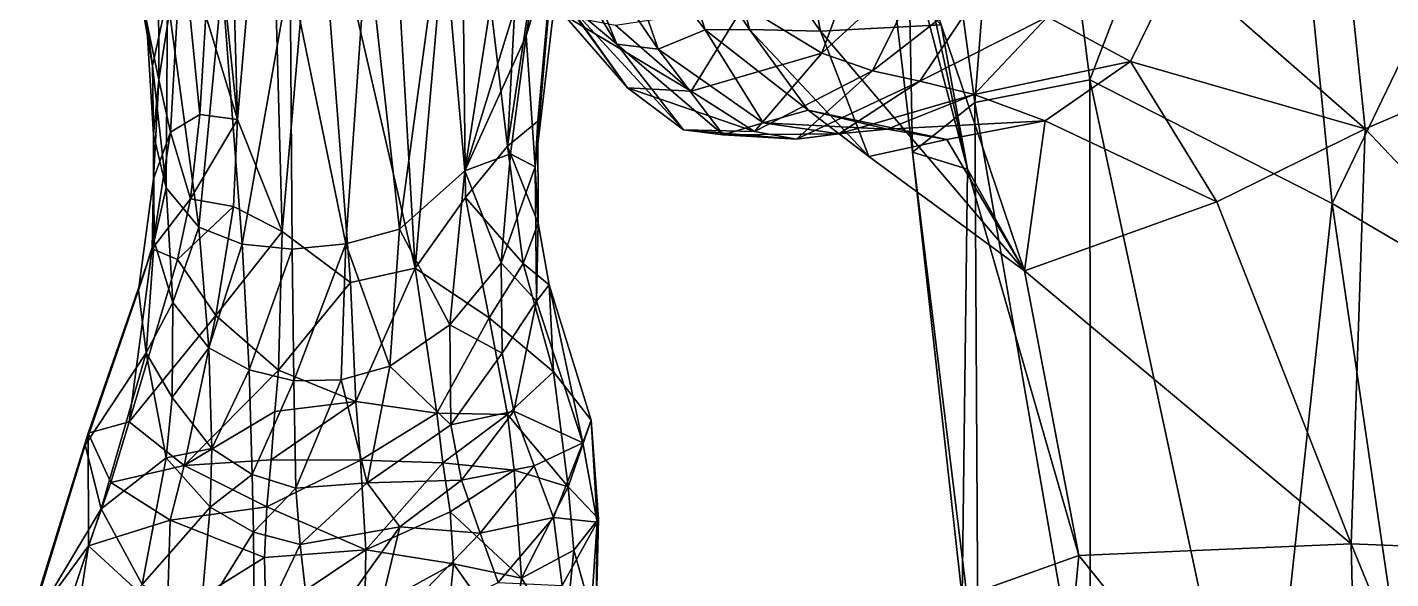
# Model space of a CAD drawing. Extents: x -1.1 to 1.1, y -4.3 to 7.3.
# Drawn here: x -0.6577 to -0.3117, y -1.8422 to -1.7024 of the extents above; entities that cross this region are included whole.
import ezdxf

# ---------------------------------------------------------------- set-up
doc = ezdxf.new("R2010")
doc.units = 0
doc.layers.add('T_REX$LWO', color=1, linetype='CONTINUOUS')

msp = doc.modelspace()

# ---------------------------------------------------------------- linework, layer by layer
at = {"layer": 'T_REX$LWO'}
for points in [[(-0.40575, -1.57683, 3.48463), (-0.43593, -1.58484, 3.38319), (-0.41723, -1.72146, 3.4372)], [(-0.38811, -1.7157, 3.51188), (-0.40575, -1.57683, 3.48463), (-0.41723, -1.72146, 3.4372)], [(-0.3417, -1.59503, 3.61841), (-0.40575, -1.57683, 3.48463), (-0.38811, -1.7157, 3.51188)], [(-0.43593, -1.58484, 3.38319), (-0.44925, -1.59869, 3.29243), (-0.43304, -1.73404, 3.34478)], [(-0.41723, -1.72146, 3.4372), (-0.43593, -1.58484, 3.38319), (-0.43304, -1.73404, 3.34478)], [(-0.32663, -1.74707, 3.65448), (-0.3417, -1.59503, 3.61841), (-0.38811, -1.7157, 3.51188)], [(-0.27125, -1.63219, 3.77281), (-0.3417, -1.59503, 3.61841), (-0.32663, -1.74707, 3.65448)], [(-0.44925, -1.59869, 3.29243), (-0.43983, -1.65953, 3.23837), (-0.4191, -1.73838, 3.25424)], [(-0.43304, -1.73404, 3.34478), (-0.44925, -1.59869, 3.29243), (-0.4191, -1.73838, 3.25424)], [(-0.60763, -1.6085, 2.60634), (-0.60437, -1.72579, 2.56512), (-0.61287, -1.64408, 2.60465)], [(-0.59626, -1.63293, 2.58793), (-0.60437, -1.72579, 2.56512), (-0.60763, -1.6085, 2.60634)], [(-0.53009, -1.62317, 2.61716), (-0.5184, -1.61835, 2.64015), (-0.53586, -1.73257, 2.576)], [(-0.5184, -1.61835, 2.64015), (-0.52812, -1.72625, 2.59424), (-0.53586, -1.73257, 2.576)], [(-0.52812, -1.72625, 2.59424), (-0.5184, -1.61835, 2.64015), (-0.52884, -1.73777, 2.60465)], [(-0.52093, -1.67105, 2.64037), (-0.52884, -1.73777, 2.60465), (-0.5184, -1.61835, 2.64015)], [(-0.53009, -1.62317, 2.61716), (-0.53586, -1.73257, 2.576), (-0.54775, -1.63249, 2.59676)], [(-0.56723, -1.62646, 2.58883), (-0.55928, -1.76352, 2.54523), (-0.58438, -1.65459, 2.57606)], [(-0.56723, -1.62646, 2.58883), (-0.54775, -1.63249, 2.59676), (-0.55928, -1.76352, 2.54523)], [(-0.54775, -1.63249, 2.59676), (-0.54652, -1.74553, 2.55904), (-0.55928, -1.76352, 2.54523)], [(-0.54652, -1.74553, 2.55904), (-0.54775, -1.63249, 2.59676), (-0.53586, -1.73257, 2.576)], [(-0.25265, -1.79046, 3.80314), (-0.27125, -1.63219, 3.77281), (-0.32663, -1.74707, 3.65448)], [(-0.59303, -1.75417, 2.54805), (-0.60437, -1.72579, 2.56512), (-0.59626, -1.63293, 2.58793)], [(-0.59626, -1.63293, 2.58793), (-0.58438, -1.65459, 2.57606), (-0.59303, -1.75417, 2.54805)], [(-0.61287, -1.64408, 2.60465), (-0.60437, -1.72579, 2.56512), (-0.61238, -1.69948, 2.58568)], [(-0.57565, -1.7671, 2.5412), (-0.59303, -1.75417, 2.54805), (-0.58438, -1.65459, 2.57606)], [(-0.58438, -1.65459, 2.57606), (-0.55928, -1.76352, 2.54523), (-0.57565, -1.7671, 2.5412)], [(-0.52286, -1.67079, 3.12942), (-0.53902, -1.65577, 3.09098), (-0.50811, -1.70672, 3.10516)], [(-0.53902, -1.65577, 3.09098), (-0.5216, -1.69528, 3.07676), (-0.50811, -1.70672, 3.10516)], [(-0.43983, -1.65953, 3.23837), (-0.42583, -1.70181, 3.2082), (-0.4191, -1.73838, 3.25424)], [(-0.32562, -1.65751, 2.94716), (-0.31821, -1.72812, 3.00628), (-0.36575, -1.68655, 3.00987)], [(-0.31821, -1.72812, 3.00628), (-0.32562, -1.65751, 2.94716), (-0.22794, -1.68955, 2.82758)], [(-0.46447, -1.66212, 3.21173), (-0.48348, -1.66548, 3.19299), (-0.45639, -1.70337, 3.18133)], [(-0.46447, -1.66212, 3.21173), (-0.45639, -1.70337, 3.18133), (-0.42583, -1.70181, 3.2082)], [(-0.48348, -1.66548, 3.19299), (-0.49701, -1.6691, 3.17416), (-0.47446, -1.70295, 3.16364)], [(-0.47446, -1.70295, 3.16364), (-0.45639, -1.70337, 3.18133), (-0.48348, -1.66548, 3.19299)], [(-0.53594, -1.66952, 2.68199), (-0.55244, -1.67382, 2.69413), (-0.54668, -1.73879, 2.63644)], [(-0.53594, -1.66952, 2.68199), (-0.54668, -1.73879, 2.63644), (-0.52562, -1.6703, 2.66229)], [(-0.5311, -1.70457, 2.64259), (-0.52562, -1.6703, 2.66229), (-0.54668, -1.73879, 2.63644)], [(-0.52562, -1.6703, 2.66229), (-0.5311, -1.70457, 2.64259), (-0.52093, -1.67105, 2.64037)], [(-0.50811, -1.70672, 3.10516), (-0.49762, -1.70792, 3.12509), (-0.52286, -1.67079, 3.12942)], [(-0.51033, -1.67113, 3.15109), (-0.52286, -1.67079, 3.12942), (-0.49762, -1.70792, 3.12509)], [(-0.49701, -1.6691, 3.17416), (-0.51033, -1.67113, 3.15109), (-0.48571, -1.70301, 3.14318)], [(-0.48571, -1.70301, 3.14318), (-0.47446, -1.70295, 3.16364), (-0.49701, -1.6691, 3.17416)], [(-0.55244, -1.67382, 2.69413), (-0.57147, -1.67978, 2.69785), (-0.56325, -1.75361, 2.63878)], [(-0.55244, -1.67382, 2.69413), (-0.56325, -1.75361, 2.63878), (-0.54668, -1.73879, 2.63644)], [(-0.52884, -1.73777, 2.60465), (-0.52093, -1.67105, 2.64037), (-0.5311, -1.70457, 2.64259)], [(-0.49762, -1.70792, 3.12509), (-0.48571, -1.70301, 3.14318), (-0.51033, -1.67113, 3.15109)], [(-0.63213, -1.67524, 2.66381), (-0.62587, -1.71221, 2.64593), (-0.62208, -1.69467, 2.67175)], [(-0.62587, -1.71221, 2.64593), (-0.63213, -1.67524, 2.66381), (-0.62739, -1.7008, 2.63324)], [(-0.5216, -1.69528, 3.07676), (-0.53539, -1.6755, 3.04313), (-0.50537, -1.71778, 3.0437)], [(-0.53539, -1.6755, 3.04313), (-0.52138, -1.69937, 3.01376), (-0.50537, -1.71778, 3.0437)], [(-0.45604, -1.70899, 2.97486), (-0.47591, -1.69697, 2.94263), (-0.44363, -1.67532, 2.9278)], [(-0.44363, -1.67532, 2.9278), (-0.42826, -1.68334, 2.95849), (-0.45604, -1.70899, 2.97486)], [(-0.62427, -1.71571, 2.60915), (-0.62438, -1.68874, 2.61975), (-0.61843, -1.67844, 2.60646)], [(-0.61843, -1.67844, 2.60646), (-0.6213, -1.72898, 2.58927), (-0.62427, -1.71571, 2.60915)], [(-0.61386, -1.72456, 2.57729), (-0.6213, -1.72898, 2.58927), (-0.61843, -1.67844, 2.60646)], [(-0.61238, -1.69948, 2.58568), (-0.61386, -1.72456, 2.57729), (-0.61843, -1.67844, 2.60646)], [(-0.57147, -1.67978, 2.69785), (-0.59093, -1.68842, 2.6932), (-0.57685, -1.75729, 2.64213)], [(-0.57147, -1.67978, 2.69785), (-0.57685, -1.75729, 2.64213), (-0.56325, -1.75361, 2.63878)], [(-0.44322, -1.71344, 3.00088), (-0.45604, -1.70899, 2.97486), (-0.42826, -1.68334, 2.95849)], [(-0.42826, -1.68334, 2.95849), (-0.4145, -1.69102, 2.99031), (-0.44322, -1.71344, 3.00088)], [(-0.37775, -1.71107, 3.04047), (-0.39881, -1.69979, 3.01905), (-0.36575, -1.68655, 3.00987)], [(-0.31821, -1.72812, 3.00628), (-0.37775, -1.71107, 3.04047), (-0.36575, -1.68655, 3.00987)], [(-0.62438, -1.68874, 2.61975), (-0.62427, -1.71571, 2.60915), (-0.62739, -1.7008, 2.63324)], [(-0.62208, -1.69467, 2.67175), (-0.61411, -1.75307, 2.63675), (-0.60826, -1.69121, 2.68604)], [(-0.60319, -1.75744, 2.64125), (-0.60826, -1.69121, 2.68604), (-0.61411, -1.75307, 2.63675)], [(-0.60826, -1.69121, 2.68604), (-0.60319, -1.75744, 2.64125), (-0.59093, -1.68842, 2.6932)], [(-0.59046, -1.75871, 2.643), (-0.59093, -1.68842, 2.6932), (-0.60319, -1.75744, 2.64125)], [(-0.59093, -1.68842, 2.6932), (-0.59046, -1.75871, 2.643), (-0.57685, -1.75729, 2.64213)], [(-0.43119, -1.71608, 3.02746), (-0.44322, -1.71344, 3.00088), (-0.4145, -1.69102, 2.99031)], [(-0.4145, -1.69102, 2.99031), (-0.39881, -1.69979, 3.01905), (-0.43119, -1.71608, 3.02746)], [(-0.31821, -1.72812, 3.00628), (-0.22794, -1.68955, 2.82758), (-0.21429, -1.83771, 2.97878)], [(-0.62587, -1.71221, 2.64593), (-0.62247, -1.74314, 2.62911), (-0.62208, -1.69467, 2.67175)], [(-0.61411, -1.75307, 2.63675), (-0.62208, -1.69467, 2.67175), (-0.62247, -1.74314, 2.62911)], [(-0.50811, -1.70672, 3.10516), (-0.5216, -1.69528, 3.07676), (-0.49119, -1.72844, 3.06838)], [(-0.5216, -1.69528, 3.07676), (-0.50537, -1.71778, 3.0437), (-0.49119, -1.72844, 3.06838)], [(-0.48923, -1.71861, 2.99634), (-0.50841, -1.70185, 2.96599), (-0.47591, -1.69697, 2.94263)], [(-0.47591, -1.69697, 2.94263), (-0.45604, -1.70899, 2.97486), (-0.48923, -1.71861, 2.99634)], [(-0.62739, -1.7008, 2.63324), (-0.62561, -1.72961, 2.61979), (-0.62587, -1.71221, 2.64593)], [(-0.62561, -1.72961, 2.61979), (-0.62739, -1.7008, 2.63324), (-0.62427, -1.71571, 2.60915)], [(-0.61238, -1.69948, 2.58568), (-0.60437, -1.72579, 2.56512), (-0.61386, -1.72456, 2.57729)], [(-0.50841, -1.70185, 2.96599), (-0.48923, -1.71861, 2.99634), (-0.52138, -1.69937, 3.01376)], [(-0.50537, -1.71778, 3.0437), (-0.52138, -1.69937, 3.01376), (-0.48923, -1.71861, 2.99634)], [(-0.40467, -1.76415, 3.16059), (-0.42583, -1.70181, 3.2082), (-0.45639, -1.70337, 3.18133)], [(-0.4174, -1.71945, 3.05144), (-0.43119, -1.71608, 3.02746), (-0.39881, -1.69979, 3.01905)], [(-0.42583, -1.70181, 3.2082), (-0.40467, -1.76415, 3.16059), (-0.4191, -1.73838, 3.25424)], [(-0.39881, -1.69979, 3.01905), (-0.37775, -1.71107, 3.04047), (-0.4174, -1.71945, 3.05144)], [(-0.5311, -1.70457, 2.64259), (-0.54668, -1.73879, 2.63644), (-0.53509, -1.73452, 2.6238)], [(-0.5311, -1.70457, 2.64259), (-0.53509, -1.73452, 2.6238), (-0.52884, -1.73777, 2.60465)], [(-0.48571, -1.70301, 3.14318), (-0.49762, -1.70792, 3.12509), (-0.47097, -1.72664, 3.10422)], [(-0.47446, -1.70295, 3.16364), (-0.48571, -1.70301, 3.14318), (-0.45954, -1.72342, 3.12056)], [(-0.47097, -1.72664, 3.10422), (-0.45954, -1.72342, 3.12056), (-0.48571, -1.70301, 3.14318)], [(-0.45954, -1.72342, 3.12056), (-0.44417, -1.73521, 3.15284), (-0.47446, -1.70295, 3.16364)], [(-0.45639, -1.70337, 3.18133), (-0.47446, -1.70295, 3.16364), (-0.44417, -1.73521, 3.15284)], [(-0.44417, -1.73521, 3.15284), (-0.40467, -1.76415, 3.16059), (-0.45639, -1.70337, 3.18133)], [(-0.49119, -1.72844, 3.06838), (-0.48114, -1.72965, 3.0862), (-0.50811, -1.70672, 3.10516)], [(-0.49762, -1.70792, 3.12509), (-0.50811, -1.70672, 3.10516), (-0.48114, -1.72965, 3.0862)], [(-0.48114, -1.72965, 3.0862), (-0.47097, -1.72664, 3.10422), (-0.49762, -1.70792, 3.12509)], [(-0.62247, -1.74314, 2.62911), (-0.62587, -1.71221, 2.64593), (-0.62561, -1.72961, 2.61979)], [(-0.4732, -1.72879, 3.02367), (-0.48923, -1.71861, 2.99634), (-0.45604, -1.70899, 2.97486)], [(-0.45604, -1.70899, 2.97486), (-0.44322, -1.71344, 3.00088), (-0.4732, -1.72879, 3.02367)], [(-0.39941, -1.72612, 3.06968), (-0.4174, -1.71945, 3.05144), (-0.37775, -1.71107, 3.04047)], [(-0.35584, -1.74663, 3.07299), (-0.39941, -1.72612, 3.06968), (-0.37775, -1.71107, 3.04047)], [(-0.31821, -1.72812, 3.00628), (-0.35584, -1.74663, 3.07299), (-0.37775, -1.71107, 3.04047)], [(-0.62427, -1.71571, 2.60915), (-0.62567, -1.74086, 2.59944), (-0.62561, -1.72961, 2.61979)], [(-0.62567, -1.74086, 2.59944), (-0.62427, -1.71571, 2.60915), (-0.6213, -1.72898, 2.58927)], [(-0.46249, -1.73075, 3.04497), (-0.4732, -1.72879, 3.02367), (-0.44322, -1.71344, 3.00088)], [(-0.44322, -1.71344, 3.00088), (-0.43119, -1.71608, 3.02746), (-0.46249, -1.73075, 3.04497)], [(-0.38811, -1.7157, 3.51188), (-0.41723, -1.72146, 3.4372), (-0.38791, -1.89014, 3.47465)], [(-0.34499, -1.91664, 3.59378), (-0.38811, -1.7157, 3.51188), (-0.38791, -1.89014, 3.47465)], [(-0.32663, -1.74707, 3.65448), (-0.38811, -1.7157, 3.51188), (-0.34499, -1.91664, 3.59378)], [(-0.48923, -1.71861, 2.99634), (-0.4732, -1.72879, 3.02367), (-0.50537, -1.71778, 3.0437)], [(-0.49119, -1.72844, 3.06838), (-0.50537, -1.71778, 3.0437), (-0.4732, -1.72879, 3.02367)], [(-0.45177, -1.72938, 3.06604), (-0.46249, -1.73075, 3.04497), (-0.43119, -1.71608, 3.02746)], [(-0.43119, -1.71608, 3.02746), (-0.4174, -1.71945, 3.05144), (-0.45177, -1.72938, 3.06604)], [(-0.43954, -1.72823, 3.08501), (-0.45177, -1.72938, 3.06604), (-0.4174, -1.71945, 3.05144)], [(-0.4174, -1.71945, 3.05144), (-0.39941, -1.72612, 3.06968), (-0.43954, -1.72823, 3.08501)], [(-0.41723, -1.72146, 3.4372), (-0.43304, -1.73404, 3.34478), (-0.41638, -1.86984, 3.38692)], [(-0.38791, -1.89014, 3.47465), (-0.41723, -1.72146, 3.4372), (-0.41638, -1.86984, 3.38692)], [(-0.61386, -1.72456, 2.57729), (-0.61628, -1.74594, 2.56953), (-0.6213, -1.72898, 2.58927)], [(-0.61386, -1.72456, 2.57729), (-0.60437, -1.72579, 2.56512), (-0.61628, -1.74594, 2.56953)], [(-0.60532, -1.74786, 2.55751), (-0.61628, -1.74594, 2.56953), (-0.60437, -1.72579, 2.56512)], [(-0.60437, -1.72579, 2.56512), (-0.59303, -1.75417, 2.54805), (-0.60532, -1.74786, 2.55751)], [(-0.45954, -1.72342, 3.12056), (-0.47097, -1.72664, 3.10422), (-0.43954, -1.72823, 3.08501)], [(-0.43954, -1.72823, 3.08501), (-0.42433, -1.73082, 3.09999), (-0.45954, -1.72342, 3.12056)], [(-0.44417, -1.73521, 3.15284), (-0.45954, -1.72342, 3.12056), (-0.42433, -1.73082, 3.09999)], [(-0.42433, -1.73082, 3.09999), (-0.43954, -1.72823, 3.08501), (-0.39941, -1.72612, 3.06968)], [(-0.40467, -1.76415, 3.16059), (-0.42433, -1.73082, 3.09999), (-0.39941, -1.72612, 3.06968)], [(-0.35584, -1.74663, 3.07299), (-0.40467, -1.76415, 3.16059), (-0.39941, -1.72612, 3.06968)], [(-0.61628, -1.74594, 2.56953), (-0.62596, -1.75855, 2.57788), (-0.6213, -1.72898, 2.58927)], [(-0.6213, -1.72898, 2.58927), (-0.62596, -1.75855, 2.57788), (-0.62567, -1.74086, 2.59944)], [(-0.62547, -1.7566, 2.60759), (-0.62561, -1.72961, 2.61979), (-0.62567, -1.74086, 2.59944)], [(-0.62561, -1.72961, 2.61979), (-0.62547, -1.7566, 2.60759), (-0.62247, -1.74314, 2.62911)], [(-0.52812, -1.72625, 2.59424), (-0.52808, -1.75209, 2.58269), (-0.53586, -1.73257, 2.576)], [(-0.52812, -1.72625, 2.59424), (-0.52884, -1.73777, 2.60465), (-0.52808, -1.75209, 2.58269)], [(-0.4732, -1.72879, 3.02367), (-0.46249, -1.73075, 3.04497), (-0.49119, -1.72844, 3.06838)], [(-0.48114, -1.72965, 3.0862), (-0.49119, -1.72844, 3.06838), (-0.46249, -1.73075, 3.04497)], [(-0.47097, -1.72664, 3.10422), (-0.48114, -1.72965, 3.0862), (-0.45177, -1.72938, 3.06604)], [(-0.46249, -1.73075, 3.04497), (-0.45177, -1.72938, 3.06604), (-0.48114, -1.72965, 3.0862)], [(-0.45177, -1.72938, 3.06604), (-0.43954, -1.72823, 3.08501), (-0.47097, -1.72664, 3.10422)], [(-0.35584, -1.74663, 3.07299), (-0.31821, -1.72812, 3.00628), (-0.32182, -1.83339, 3.06752)], [(-0.32182, -1.83339, 3.06752), (-0.31821, -1.72812, 3.00628), (-0.21429, -1.83771, 2.97878)], [(-0.53586, -1.73257, 2.576), (-0.53188, -1.76228, 2.56386), (-0.54652, -1.74553, 2.55904)], [(-0.53586, -1.73257, 2.576), (-0.52808, -1.75209, 2.58269), (-0.53188, -1.76228, 2.56386)], [(-0.42433, -1.73082, 3.09999), (-0.40467, -1.76415, 3.16059), (-0.44417, -1.73521, 3.15284)], [(-0.53509, -1.73452, 2.6238), (-0.54668, -1.73879, 2.63644), (-0.53745, -1.76215, 2.60724)], [(-0.53509, -1.73452, 2.6238), (-0.53745, -1.76215, 2.60724), (-0.52884, -1.73777, 2.60465)], [(-0.41638, -1.86984, 3.38692), (-0.43304, -1.73404, 3.34478), (-0.42048, -1.84689, 3.277)], [(-0.43304, -1.73404, 3.34478), (-0.4191, -1.73838, 3.25424), (-0.42048, -1.84689, 3.277)], [(-0.54668, -1.73879, 2.63644), (-0.56325, -1.75361, 2.63878), (-0.5505, -1.77784, 2.61181)], [(-0.54668, -1.73879, 2.63644), (-0.5505, -1.77784, 2.61181), (-0.53745, -1.76215, 2.60724)], [(-0.52884, -1.73777, 2.60465), (-0.53745, -1.76215, 2.60724), (-0.52846, -1.77186, 2.58846)], [(-0.52884, -1.73777, 2.60465), (-0.52846, -1.77186, 2.58846), (-0.52808, -1.75209, 2.58269)], [(-0.42048, -1.84689, 3.277), (-0.4191, -1.73838, 3.25424), (-0.39084, -1.83633, 3.16823)], [(-0.4191, -1.73838, 3.25424), (-0.40467, -1.76415, 3.16059), (-0.39084, -1.83633, 3.16823)], [(-0.62567, -1.74086, 2.59944), (-0.62948, -1.76907, 2.58909), (-0.62547, -1.7566, 2.60759)], [(-0.62948, -1.76907, 2.58909), (-0.62567, -1.74086, 2.59944), (-0.62596, -1.75855, 2.57788)], [(-0.62076, -1.77222, 2.61391), (-0.62247, -1.74314, 2.62911), (-0.62547, -1.7566, 2.60759)], [(-0.62247, -1.74314, 2.62911), (-0.62076, -1.77222, 2.61391), (-0.61411, -1.75307, 2.63675)], [(-0.61628, -1.74594, 2.56953), (-0.61958, -1.76131, 2.56314), (-0.62596, -1.75855, 2.57788)], [(-0.61628, -1.74594, 2.56953), (-0.60532, -1.74786, 2.55751), (-0.61958, -1.76131, 2.56314)], [(-0.54652, -1.74553, 2.55904), (-0.54051, -1.77604, 2.54771), (-0.55928, -1.76352, 2.54523)], [(-0.54652, -1.74553, 2.55904), (-0.53188, -1.76228, 2.56386), (-0.54051, -1.77604, 2.54771)], [(-0.40467, -1.76415, 3.16059), (-0.35584, -1.74663, 3.07299), (-0.32182, -1.83339, 3.06752)], [(-0.60532, -1.74786, 2.55751), (-0.6098, -1.77546, 2.54721), (-0.61958, -1.76131, 2.56314)], [(-0.60532, -1.74786, 2.55751), (-0.59303, -1.75417, 2.54805), (-0.6098, -1.77546, 2.54721)], [(-0.29708, -1.94846, 3.71721), (-0.32663, -1.74707, 3.65448), (-0.34499, -1.91664, 3.59378)], [(-0.25265, -1.79046, 3.80314), (-0.32663, -1.74707, 3.65448), (-0.29708, -1.94846, 3.71721)], [(-0.61159, -1.78373, 2.6186), (-0.61411, -1.75307, 2.63675), (-0.62076, -1.77222, 2.61391)], [(-0.61411, -1.75307, 2.63675), (-0.61159, -1.78373, 2.6186), (-0.60319, -1.75744, 2.64125)], [(-0.56325, -1.75361, 2.63878), (-0.57685, -1.75729, 2.64213), (-0.56566, -1.78833, 2.6159)], [(-0.56325, -1.75361, 2.63878), (-0.56566, -1.78833, 2.6159), (-0.5505, -1.77784, 2.61181)], [(-0.52808, -1.75209, 2.58269), (-0.52522, -1.76773, 2.57515), (-0.53188, -1.76228, 2.56386)], [(-0.52808, -1.75209, 2.58269), (-0.52846, -1.77186, 2.58846), (-0.52522, -1.76773, 2.57515)], [(-0.62752, -1.78495, 2.59687), (-0.62547, -1.7566, 2.60759), (-0.62948, -1.76907, 2.58909)], [(-0.62547, -1.7566, 2.60759), (-0.62752, -1.78495, 2.59687), (-0.62076, -1.77222, 2.61391)], [(-0.59303, -1.75417, 2.54805), (-0.59397, -1.78936, 2.53679), (-0.6098, -1.77546, 2.54721)], [(-0.59303, -1.75417, 2.54805), (-0.57565, -1.7671, 2.5412), (-0.59397, -1.78936, 2.53679)], [(-0.59046, -1.75871, 2.643), (-0.59006, -1.79202, 2.62067), (-0.57685, -1.75729, 2.64213)], [(-0.57804, -1.79179, 2.61892), (-0.57685, -1.75729, 2.64213), (-0.59006, -1.79202, 2.62067)], [(-0.57685, -1.75729, 2.64213), (-0.57804, -1.79179, 2.61892), (-0.56566, -1.78833, 2.6159)], [(-0.62596, -1.75855, 2.57788), (-0.643, -1.80841, 2.57454), (-0.62948, -1.76907, 2.58909)], [(-0.62596, -1.75855, 2.57788), (-0.64223, -1.80533, 2.55709), (-0.643, -1.80841, 2.57454)], [(-0.64223, -1.80533, 2.55709), (-0.62596, -1.75855, 2.57788), (-0.63185, -1.80245, 2.54547)], [(-0.61958, -1.76131, 2.56314), (-0.63185, -1.80245, 2.54547), (-0.62596, -1.75855, 2.57788)], [(-0.60136, -1.78925, 2.62072), (-0.60319, -1.75744, 2.64125), (-0.61159, -1.78373, 2.6186)], [(-0.60319, -1.75744, 2.64125), (-0.60136, -1.78925, 2.62072), (-0.59046, -1.75871, 2.643)], [(-0.59006, -1.79202, 2.62067), (-0.59046, -1.75871, 2.643), (-0.60136, -1.78925, 2.62072)], [(-0.63185, -1.80245, 2.54547), (-0.61958, -1.76131, 2.56314), (-0.6098, -1.77546, 2.54721)], [(-0.57565, -1.7671, 2.5412), (-0.55928, -1.76352, 2.54523), (-0.57432, -1.79731, 2.53264)], [(-0.55928, -1.76352, 2.54523), (-0.55372, -1.80023, 2.53253), (-0.57432, -1.79731, 2.53264)], [(-0.55928, -1.76352, 2.54523), (-0.54051, -1.77604, 2.54771), (-0.55372, -1.80023, 2.53253)], [(-0.53745, -1.76215, 2.60724), (-0.5505, -1.77784, 2.61181), (-0.53716, -1.78503, 2.59613)], [(-0.53188, -1.76228, 2.56386), (-0.52414, -1.78979, 2.55085), (-0.54051, -1.77604, 2.54771)], [(-0.53745, -1.76215, 2.60724), (-0.53716, -1.78503, 2.59613), (-0.52846, -1.77186, 2.58846)], [(-0.53188, -1.76228, 2.56386), (-0.52522, -1.76773, 2.57515), (-0.52414, -1.78979, 2.55085)], [(-0.39084, -1.83633, 3.16823), (-0.40467, -1.76415, 3.16059), (-0.32182, -1.83339, 3.06752)], [(-0.57565, -1.7671, 2.5412), (-0.57432, -1.79731, 2.53264), (-0.59397, -1.78936, 2.53679)], [(-0.62948, -1.76907, 2.58909), (-0.643, -1.80841, 2.57454), (-0.62752, -1.78495, 2.59687)], [(-0.52846, -1.77186, 2.58846), (-0.51676, -1.8078, 2.57421), (-0.52522, -1.76773, 2.57515)], [(-0.52522, -1.76773, 2.57515), (-0.51463, -1.80201, 2.55827), (-0.52414, -1.78979, 2.55085)], [(-0.52522, -1.76773, 2.57515), (-0.51676, -1.8078, 2.57421), (-0.51463, -1.80201, 2.55827)], [(-0.6209, -1.79631, 2.604), (-0.62076, -1.77222, 2.61391), (-0.62752, -1.78495, 2.59687)], [(-0.62076, -1.77222, 2.61391), (-0.6209, -1.79631, 2.604), (-0.61159, -1.78373, 2.6186)], [(-0.53716, -1.78503, 2.59613), (-0.53422, -1.79978, 2.59123), (-0.52846, -1.77186, 2.58846)], [(-0.52846, -1.77186, 2.58846), (-0.53422, -1.79978, 2.59123), (-0.51676, -1.8078, 2.57421)], [(-0.6098, -1.77546, 2.54721), (-0.61788, -1.81355, 2.53131), (-0.63185, -1.80245, 2.54547)], [(-0.6098, -1.77546, 2.54721), (-0.59397, -1.78936, 2.53679), (-0.61788, -1.81355, 2.53131)], [(-0.5505, -1.77784, 2.61181), (-0.56566, -1.78833, 2.6159), (-0.55023, -1.80324, 2.59927)], [(-0.54051, -1.77604, 2.54771), (-0.53585, -1.8006, 2.53736), (-0.55372, -1.80023, 2.53253)], [(-0.5505, -1.77784, 2.61181), (-0.55023, -1.80324, 2.59927), (-0.53716, -1.78503, 2.59613)], [(-0.54051, -1.77604, 2.54771), (-0.52414, -1.78979, 2.55085), (-0.53585, -1.8006, 2.53736)], [(-0.643, -1.80841, 2.57454), (-0.63891, -1.82449, 2.5877), (-0.62752, -1.78495, 2.59687)], [(-0.62752, -1.78495, 2.59687), (-0.63891, -1.82449, 2.5877), (-0.62242, -1.8116, 2.60108)], [(-0.62752, -1.78495, 2.59687), (-0.62242, -1.8116, 2.60108), (-0.6209, -1.79631, 2.604)], [(-0.61085, -1.80925, 2.60741), (-0.61159, -1.78373, 2.6186), (-0.6209, -1.79631, 2.604)], [(-0.61159, -1.78373, 2.6186), (-0.61085, -1.80925, 2.60741), (-0.60136, -1.78925, 2.62072)], [(-0.56566, -1.78833, 2.6159), (-0.57804, -1.79179, 2.61892), (-0.57145, -1.81795, 2.60405)], [(-0.56566, -1.78833, 2.6159), (-0.57145, -1.81795, 2.60405), (-0.55023, -1.80324, 2.59927)], [(-0.53716, -1.78503, 2.59613), (-0.55023, -1.80324, 2.59927), (-0.53422, -1.79978, 2.59123)], [(-0.59397, -1.78936, 2.53679), (-0.59482, -1.7998, 2.53247), (-0.61788, -1.81355, 2.53131)], [(-0.6006, -1.81584, 2.60844), (-0.60136, -1.78925, 2.62072), (-0.61085, -1.80925, 2.60741)], [(-0.60136, -1.78925, 2.62072), (-0.6006, -1.81584, 2.60844), (-0.59006, -1.79202, 2.62067)], [(-0.59397, -1.78936, 2.53679), (-0.57432, -1.79731, 2.53264), (-0.59482, -1.7998, 2.53247)], [(-0.59006, -1.79202, 2.62067), (-0.58953, -1.81928, 2.60758), (-0.57804, -1.79179, 2.61892)], [(-0.57145, -1.81795, 2.60405), (-0.57804, -1.79179, 2.61892), (-0.58953, -1.81928, 2.60758)], [(-0.52414, -1.78979, 2.55085), (-0.5204, -1.81897, 2.53894), (-0.53585, -1.8006, 2.53736)], [(-0.52414, -1.78979, 2.55085), (-0.51463, -1.80201, 2.55827), (-0.5204, -1.81897, 2.53894)], [(-0.58953, -1.81928, 2.60758), (-0.59006, -1.79202, 2.62067), (-0.6006, -1.81584, 2.60844)], [(-0.6209, -1.79631, 2.604), (-0.62242, -1.8116, 2.60108), (-0.61085, -1.80925, 2.60741)], [(-0.59482, -1.7998, 2.53247), (-0.57432, -1.79731, 2.53264), (-0.59583, -1.81208, 2.52434)], [(-0.57432, -1.79731, 2.53264), (-0.57312, -1.81221, 2.52182), (-0.59583, -1.81208, 2.52434)], [(-0.57432, -1.79731, 2.53264), (-0.55372, -1.80023, 2.53253), (-0.57312, -1.81221, 2.52182)], [(-0.59482, -1.7998, 2.53247), (-0.59583, -1.81208, 2.52434), (-0.61788, -1.81355, 2.53131)], [(-0.55372, -1.80023, 2.53253), (-0.55222, -1.81288, 2.52415), (-0.57312, -1.81221, 2.52182)], [(-0.55372, -1.80023, 2.53253), (-0.53585, -1.8006, 2.53736), (-0.55222, -1.81288, 2.52415)], [(-0.53585, -1.8006, 2.53736), (-0.53411, -1.81469, 2.53017), (-0.55222, -1.81288, 2.52415)], [(-0.55023, -1.80324, 2.59927), (-0.54752, -1.81728, 2.59629), (-0.53422, -1.79978, 2.59123)], [(-0.53422, -1.79978, 2.59123), (-0.54752, -1.81728, 2.59629), (-0.52909, -1.81364, 2.58778)], [(-0.53411, -1.81469, 2.53017), (-0.53585, -1.8006, 2.53736), (-0.5204, -1.81897, 2.53894)], [(-0.53422, -1.79978, 2.59123), (-0.52909, -1.81364, 2.58778), (-0.51676, -1.8078, 2.57421)], [(-0.51463, -1.80201, 2.55827), (-0.51272, -1.82702, 2.5495), (-0.5204, -1.81897, 2.53894)], [(-0.51676, -1.8078, 2.57421), (-0.51309, -1.82791, 2.56626), (-0.51463, -1.80201, 2.55827)], [(-0.51463, -1.80201, 2.55827), (-0.51309, -1.82791, 2.56626), (-0.51272, -1.82702, 2.5495)], [(-0.64223, -1.80533, 2.55709), (-0.65767, -1.85516, 2.55037), (-0.65756, -1.85564, 2.56248)], [(-0.65767, -1.85516, 2.55037), (-0.64223, -1.80533, 2.55709), (-0.64211, -1.83386, 2.53863)], [(-0.65756, -1.85564, 2.56248), (-0.643, -1.80841, 2.57454), (-0.64223, -1.80533, 2.55709)], [(-0.63185, -1.80245, 2.54547), (-0.6365, -1.81785, 2.54133), (-0.64223, -1.80533, 2.55709)], [(-0.6365, -1.81785, 2.54133), (-0.64211, -1.83386, 2.53863), (-0.64223, -1.80533, 2.55709)], [(-0.6365, -1.81785, 2.54133), (-0.63185, -1.80245, 2.54547), (-0.61788, -1.81355, 2.53131)], [(-0.55023, -1.80324, 2.59927), (-0.57145, -1.81795, 2.60405), (-0.54752, -1.81728, 2.59629)], [(-0.643, -1.80841, 2.57454), (-0.65756, -1.85564, 2.56248), (-0.63891, -1.82449, 2.5877)], [(-0.52909, -1.81364, 2.58778), (-0.52414, -1.82672, 2.58456), (-0.51676, -1.8078, 2.57421)], [(-0.51676, -1.8078, 2.57421), (-0.52414, -1.82672, 2.58456), (-0.51309, -1.82791, 2.56626)], [(-0.63891, -1.82449, 2.5877), (-0.6285, -1.84369, 2.59936), (-0.62242, -1.8116, 2.60108)], [(-0.62242, -1.8116, 2.60108), (-0.6285, -1.84369, 2.59936), (-0.61124, -1.8241, 2.60564)], [(-0.62242, -1.8116, 2.60108), (-0.61124, -1.8241, 2.60564), (-0.61085, -1.80925, 2.60741)], [(-0.59583, -1.81208, 2.52434), (-0.59689, -1.82404, 2.51425), (-0.61788, -1.81355, 2.53131)], [(-0.61085, -1.80925, 2.60741), (-0.61124, -1.8241, 2.60564), (-0.6006, -1.81584, 2.60844)], [(-0.59583, -1.81208, 2.52434), (-0.57312, -1.81221, 2.52182), (-0.59689, -1.82404, 2.51425)], [(-0.57312, -1.81221, 2.52182), (-0.57178, -1.83489, 2.49962), (-0.59689, -1.82404, 2.51425)], [(-0.57312, -1.81221, 2.52182), (-0.55222, -1.81288, 2.52415), (-0.57178, -1.83489, 2.49962)], [(-0.61788, -1.81355, 2.53131), (-0.62145, -1.82741, 2.52496), (-0.6365, -1.81785, 2.54133)], [(-0.62145, -1.82741, 2.52496), (-0.61788, -1.81355, 2.53131), (-0.59689, -1.82404, 2.51425)], [(-0.60028, -1.83044, 2.60707), (-0.6006, -1.81584, 2.60844), (-0.61124, -1.8241, 2.60564)], [(-0.6006, -1.81584, 2.60844), (-0.60028, -1.83044, 2.60707), (-0.58953, -1.81928, 2.60758)], [(-0.55222, -1.81288, 2.52415), (-0.55038, -1.82524, 2.51376), (-0.57178, -1.83489, 2.49962)], [(-0.55222, -1.81288, 2.52415), (-0.53411, -1.81469, 2.53017), (-0.55038, -1.82524, 2.51376)], [(-0.53411, -1.81469, 2.53017), (-0.53227, -1.84213, 2.5146), (-0.55038, -1.82524, 2.51376)], [(-0.54752, -1.81728, 2.59629), (-0.54276, -1.8307, 2.59555), (-0.52909, -1.81364, 2.58778)], [(-0.52909, -1.81364, 2.58778), (-0.54276, -1.8307, 2.59555), (-0.52414, -1.82672, 2.58456)], [(-0.53411, -1.81469, 2.53017), (-0.5204, -1.81897, 2.53894), (-0.53227, -1.84213, 2.5146)], [(-0.64211, -1.83386, 2.53863), (-0.6365, -1.81785, 2.54133), (-0.62145, -1.82741, 2.52496)], [(-0.58846, -1.83353, 2.60635), (-0.58953, -1.81928, 2.60758), (-0.60028, -1.83044, 2.60707)], [(-0.58953, -1.81928, 2.60758), (-0.58846, -1.83353, 2.60635), (-0.57145, -1.81795, 2.60405)], [(-0.56318, -1.82907, 2.60075), (-0.57145, -1.81795, 2.60405), (-0.58846, -1.83353, 2.60635)], [(-0.57145, -1.81795, 2.60405), (-0.56318, -1.82907, 2.60075), (-0.54752, -1.81728, 2.59629)], [(-0.54752, -1.81728, 2.59629), (-0.56318, -1.82907, 2.60075), (-0.54276, -1.8307, 2.59555)], [(-0.5204, -1.81897, 2.53894), (-0.51897, -1.83502, 2.53351), (-0.53227, -1.84213, 2.5146)], [(-0.5204, -1.81897, 2.53894), (-0.51272, -1.82702, 2.5495), (-0.51897, -1.83502, 2.53351)], [(-0.65362, -1.86838, 2.57241), (-0.63891, -1.82449, 2.5877), (-0.65756, -1.85564, 2.56248)], [(-0.63891, -1.82449, 2.5877), (-0.65362, -1.86838, 2.57241), (-0.6285, -1.84369, 2.59936)], [(-0.6285, -1.84369, 2.59936), (-0.61373, -1.85217, 2.60741), (-0.61124, -1.8241, 2.60564)], [(-0.59689, -1.82404, 2.51425), (-0.5975, -1.8369, 2.50441), (-0.62145, -1.82741, 2.52496)], [(-0.61124, -1.8241, 2.60564), (-0.61373, -1.85217, 2.60741), (-0.60028, -1.83044, 2.60707)], [(-0.59689, -1.82404, 2.51425), (-0.57178, -1.83489, 2.49962), (-0.5975, -1.8369, 2.50441)], [(-0.55038, -1.82524, 2.51376), (-0.54954, -1.83847, 2.50366), (-0.57178, -1.83489, 2.49962)], [(-0.54954, -1.83847, 2.50366), (-0.55038, -1.82524, 2.51376), (-0.53227, -1.84213, 2.5146)], [(-0.62145, -1.82741, 2.52496), (-0.6222, -1.85223, 2.51306), (-0.64211, -1.83386, 2.53863)], [(-0.6222, -1.85223, 2.51306), (-0.62145, -1.82741, 2.52496), (-0.5975, -1.8369, 2.50441)], [(-0.58846, -1.83353, 2.60635), (-0.58539, -1.8603, 2.61071), (-0.56318, -1.82907, 2.60075)], [(-0.57043, -1.85938, 2.60813), (-0.56318, -1.82907, 2.60075), (-0.58539, -1.8603, 2.61071)], [(-0.56318, -1.82907, 2.60075), (-0.57043, -1.85938, 2.60813), (-0.54276, -1.8307, 2.59555)], [(-0.54276, -1.8307, 2.59555), (-0.53818, -1.84317, 2.59489), (-0.52414, -1.82672, 2.58456)], [(-0.52414, -1.82672, 2.58456), (-0.53818, -1.84317, 2.59489), (-0.52199, -1.84393, 2.57972)], [(-0.52414, -1.82672, 2.58456), (-0.52199, -1.84393, 2.57972), (-0.51309, -1.82791, 2.56626)], [(-0.51309, -1.82791, 2.56626), (-0.52199, -1.84393, 2.57972), (-0.51572, -1.86653, 2.55155)], [(-0.51272, -1.82702, 2.5495), (-0.51339, -1.85474, 2.54199), (-0.51897, -1.83502, 2.53351)], [(-0.51309, -1.82791, 2.56626), (-0.51572, -1.86653, 2.55155), (-0.51339, -1.85474, 2.54199)], [(-0.51272, -1.82702, 2.5495), (-0.51309, -1.82791, 2.56626), (-0.51339, -1.85474, 2.54199)], [(-0.59999, -1.85783, 2.61061), (-0.60028, -1.83044, 2.60707), (-0.61373, -1.85217, 2.60741)], [(-0.60028, -1.83044, 2.60707), (-0.59999, -1.85783, 2.61061), (-0.58846, -1.83353, 2.60635)], [(-0.54276, -1.8307, 2.59555), (-0.57043, -1.85938, 2.60813), (-0.53818, -1.84317, 2.59489)], [(-0.39084, -1.83633, 3.16823), (-0.32182, -1.83339, 3.06752), (-0.3197, -1.92466, 3.12875)], [(-0.3197, -1.92466, 3.12875), (-0.32182, -1.83339, 3.06752), (-0.26532, -1.97153, 3.03626)], [(-0.32182, -1.83339, 3.06752), (-0.21429, -1.83771, 2.97878), (-0.26532, -1.97153, 3.03626)], [(-0.64211, -1.83386, 2.53863), (-0.64587, -1.85806, 2.53342), (-0.65767, -1.85516, 2.55037)], [(-0.64587, -1.85806, 2.53342), (-0.64211, -1.83386, 2.53863), (-0.6222, -1.85223, 2.51306)], [(-0.58539, -1.8603, 2.61071), (-0.58846, -1.83353, 2.60635), (-0.59999, -1.85783, 2.61061)], [(-0.5975, -1.8369, 2.50441), (-0.57178, -1.83489, 2.49962), (-0.59715, -1.85187, 2.49708)], [(-0.57178, -1.83489, 2.49962), (-0.57205, -1.85078, 2.4908), (-0.59715, -1.85187, 2.49708)], [(-0.57178, -1.83489, 2.49962), (-0.54954, -1.83847, 2.50366), (-0.57205, -1.85078, 2.4908)], [(-0.51897, -1.83502, 2.53351), (-0.52142, -1.85924, 2.52412), (-0.53227, -1.84213, 2.5146)], [(-0.51897, -1.83502, 2.53351), (-0.51339, -1.85474, 2.54199), (-0.52142, -1.85924, 2.52412)], [(-0.42048, -1.84689, 3.277), (-0.39084, -1.83633, 3.16823), (-0.39668, -1.89775, 3.17465)], [(-0.39668, -1.89775, 3.17465), (-0.39084, -1.83633, 3.16823), (-0.3197, -1.92466, 3.12875)], [(-0.5975, -1.8369, 2.50441), (-0.59715, -1.85187, 2.49708), (-0.6222, -1.85223, 2.51306)], [(-0.54954, -1.83847, 2.50366), (-0.55103, -1.85372, 2.49609), (-0.57205, -1.85078, 2.4908)], [(-0.55103, -1.85372, 2.49609), (-0.54954, -1.83847, 2.50366), (-0.53463, -1.85938, 2.50783)], [(-0.53227, -1.84213, 2.5146), (-0.53463, -1.85938, 2.50783), (-0.54954, -1.83847, 2.50366)], [(-0.53227, -1.84213, 2.5146), (-0.52142, -1.85924, 2.52412), (-0.53463, -1.85938, 2.50783)]]:
    msp.add_3dface(points, dxfattribs=at)

doc.saveas('drawing.dxf')
